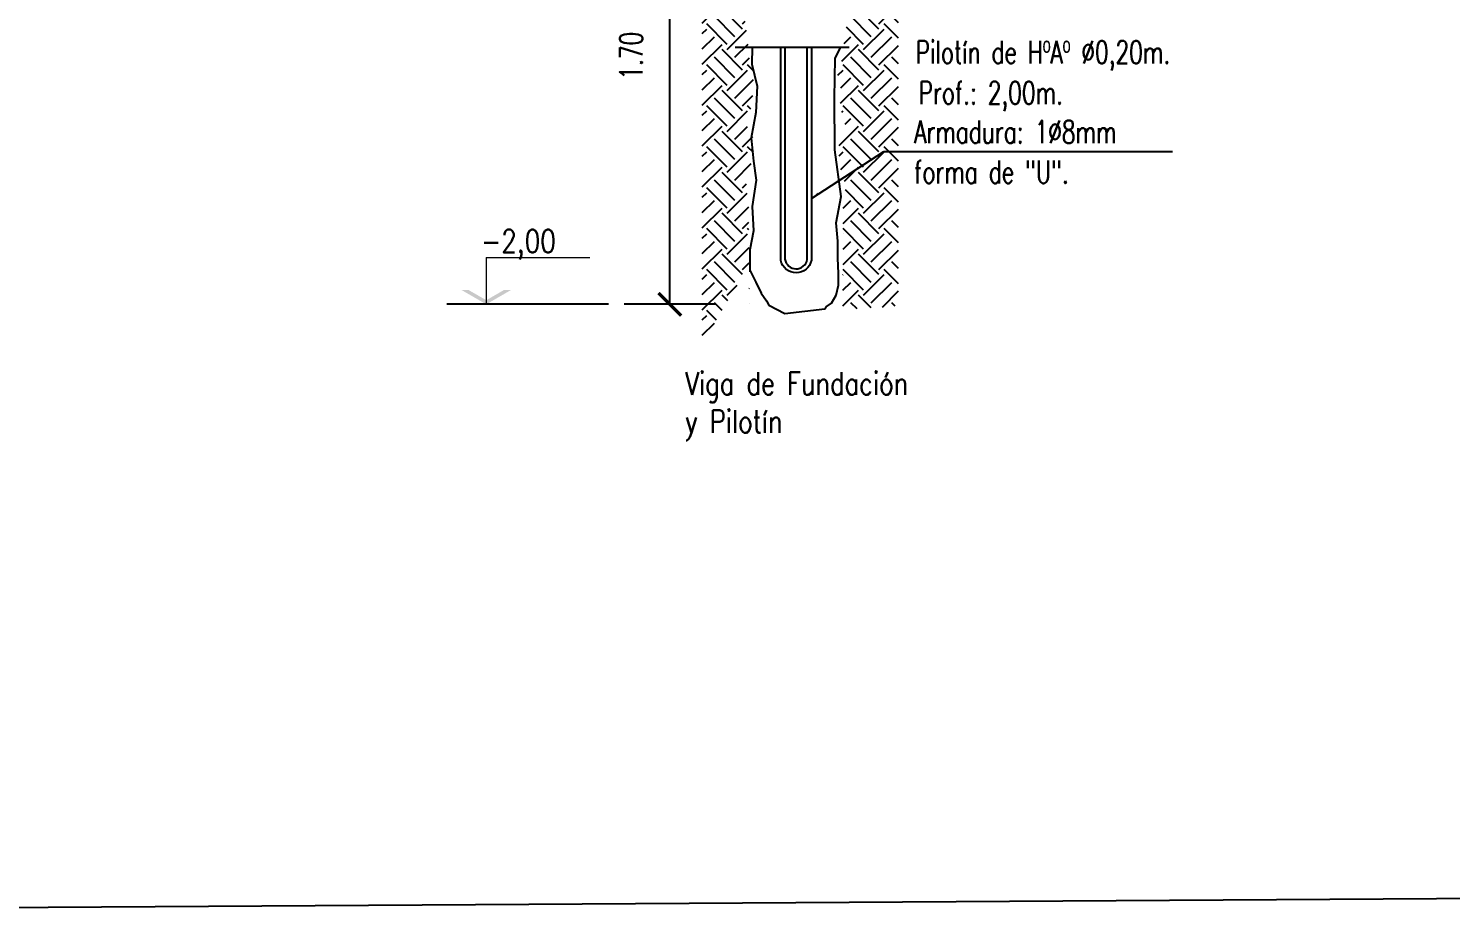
# Model space of a CAD drawing. Header units: millimetres. Extents: x 167 to 347, y -139 to 78.
# Drawn here: x 262.881 to 266, y -75.508 to -73.56 of the extents above; entities that cross this region are included whole.
import ezdxf
from ezdxf.enums import TextEntityAlignment as Align

# ---------------------------------------------------------------- set-up
doc = ezdxf.new("R2010")
doc.units = ezdxf.units.MM
doc.header["$LTSCALE"] = 0.1
doc.header["$MEASUREMENT"] = 0
doc.header["$PDMODE"] = 3
doc.header["$PDSIZE"] = 0.1
doc.linetypes.add('ACAD_ISO02W100', pattern=[15, 12, -3])
doc.layers.get('DEFPOINTS').update_dxf_attribs({"color": 1})
doc.layers.add('00-COTAS', color=1, linetype='Continuous', lineweight=9)
doc.layers.add('referencias', color=1, linetype='Continuous', lineweight=5)
for name, color, linetype in [('Armad long', 10, 'Continuous'), ('Cota', 1, 'Continuous'), ('COTAS-HECTOR', 2, 'Continuous'), ('FUNDACION', 4, 'Continuous'), ('LINEA-TIERRA', 6, 'Continuous'), ('LINEAS DE PROYECCIÓN', 60, 'Continuous'), ('TRAMAS', 8, 'Continuous')]:
    doc.layers.add(name, color=color, linetype=linetype)
doc.layers.add('VP', color=11, linetype='Continuous', plot=False)
doc.styles.add('1 en 100', font='romans.shx', dxfattribs={"height": 0.17})
doc.styles.add('ARIALB', font='simplex.shx', dxfattribs={"width": 0.784})
doc.styles.add('C-100', font='romans.shx', dxfattribs={"width": 0.7})
doc.styles.add('COTAS', font='ROMANS.shx', dxfattribs={"width": 0.7})
doc.styles.add('TX2', font='romans.shx', dxfattribs={"width": 0.7, "height": 0.2})
doc.dimstyles.new('1 en 20', dxfattribs={"dimtxt": 0.018, "dimasz": 0.018, "dimexe": 0, "dimexo": 0, "dimgap": 0.01, "dimtad": 1, "dimzin": 0, "dimdsep": 46, "dimtxsty": '1 en 100', "dimblk1": 'C-1', "dimblk2": 'C-1', "dimsah": 1, "dimcen": 0.1, "dimse1": 1, "dimse2": 1, "dimclrd": 1, "dimclrt": 256, "dimadec": 0, "dimazin": 0, "dimtfac": 1, "dimtix": 1, "dimtofl": 0, "dimtmove": 2, "dimatfit": 3, "dimfxl": 1, "dimtolj": 1, "dimtzin": 0, "dimlwd": -1, "dimarcsym": 0})
doc.dimstyles.new('PLA20', dxfattribs={"dimtxt": 0.2, "dimasz": 0.1, "dimexe": 0.1, "dimexo": 0, "dimgap": 0.06, "dimtad": 1, "dimlfac": 0.2, "dimzin": 1, "dimdsep": 46, "dimtxsty": 'TX2', "dimblk1": 'ARCHTICK', "dimblk2": 'ARCHTICK', "dimsah": 1, "dimcen": 0.1, "dimclrd": 2, "dimclre": 1, "dimclrt": 3, "dimadec": 0, "dimazin": 0, "dimtfac": 1, "dimtix": 1, "dimtmove": 2, "dimatfit": 3, "dimldrblk": 'ARCHTICK', "dimfxl": 1, "dimtolj": 1, "dimtzin": 1, "dimarcsym": 0})

# ---------------------------------------------------------------- blocks, each defined once
blk = doc.blocks.new('_ARCHTICK')
at = {"color": 0, "linetype": 'ByBlock', "const_width": 0.15}
blk.add_lwpolyline([(-0.5, -0.5), (0.5, 0.5)], dxfattribs=at)
blk = doc.blocks.new('*D235')
at = {"layer": 'COTAS-HECTOR', "color": 1, "lineweight": -2, "transparency": 16777216}
for p, q in [((264.2376, -73.0739), (264.3874, -73.0739)), ((264.3878, -74.1648), (264.1874, -74.1648))]:
    blk.add_line(p, q, dxfattribs=at)
at = {"layer": 'COTAS-HECTOR', "color": 2, "lineweight": -2, "transparency": 16777216}
blk.add_line((264.2874, -74.1648), (264.2874, -73.0739), dxfattribs=at)
at = {"layer": 'DEFPOINTS', "color": 0, "transparency": 16777216}
for p in [(264.2376, -73.0739), (264.2874, -73.0739), (264.3878, -74.1648)]:
    blk.add_point(p, dxfattribs=at)
at = {"layer": 'COTAS-HECTOR', "color": 2, "lineweight": -2, "transparency": 16777216, "xscale": 0.05, "yscale": 0.05, "zscale": 0.05}
for p, rotation in [((264.2874, -73.0739), 90), ((264.2874, -74.1648), 270)]:
    blk.add_blockref('_ARCHTICK', p, dxfattribs=dict(at, rotation=rotation))
at = {"layer": 'COTAS-HECTOR', "color": 3, "transparency": 16777216, "insert": (264.2024, -73.6194), "char_height": 0.05, "attachment_point": 5, "rotation": 90, "style": 'C-100'}
blk.add_mtext('\\A1;1.70', dxfattribs=at)
blk = doc.blocks.new('C-1')
for p, q in [((-1, 0), (0, 0)), ((0, -0.5), (0, 0.5))]:
    blk.add_line(p, q)
at = {"const_width": 0.05}
for points in [[(-0.5, 0), (0, 0)], [(-0.18, -0.18), (0.18, 0.18)]]:
    blk.add_lwpolyline(points, dxfattribs=at)
blk = doc.blocks.new('niv')
at = {"linetype": 'ByBlock'}
blk.add_line((0, 0.3254), (0, 0), dxfattribs=at)
blk.add_line((0, 0.3254), (0.7204, 0.3254))
for points in [[(-0.1724, 0.0996), (-0.1232, 0.0996), (0, 0), (0, 0.0284)], [(0.1724, 0.0996), (0.1232, 0.0996), (0, 0), (0, 0.0284)]]:
    blk.add_solid(points)
at = {"style": 'COTAS', "width": 0.8}
blk.add_attdef('NIVEL', text='', height=0.1478, dxfattribs=at).set_placement((0.7126, 0.3816), align=Align.RIGHT)

msp = doc.modelspace()

# ---------------------------------------------------------------- hatches: boundary and pattern name
at = {"layer": 'TRAMAS', "linetype": 'ACAD_ISO02W100'}
h = msp.add_hatch(dxfattribs=at)
h.set_pattern_fill('EARTH', color=256, scale=0.01, angle=45)
h.set_pattern_definition([(45, (-1287.70068, -1595.88279), (7e-18, 0.0898025612), [0.0635, -0.0635]), (45, (-1287.717516, -1595.86595), (7e-18, 0.0898025612), [0.0635, -0.0635]), (45, (-1287.734354, -1595.84911), (7e-18, 0.0898025612), [0.0635, -0.0635]), (135, (-1287.734354, -1595.837886), (-0.0898025612, 7e-18), [0.0635, -0.0635]), (135, (-1287.717516, -1595.82105), (-0.0898025612, 7e-18), [0.0635, -0.0635]), (135, (-1287.70068, -1595.80421), (-0.0898025612, 7e-18), [0.0635, -0.0635])])
h.paths.add_polyline_path([(264.3658, -72.8273), (264.4084, -72.8007), (264.4084, -72.7977)], flags=16)
h.paths.add_polyline_path([(264.217, -72.8671), (264.3644, -72.8671), (264.3644, -72.867), (264.2084, -72.867)], flags=16)
h.paths.add_polyline_path([(264.4485, -73.6903), (264.4485, -73.6009)], flags=16)
h.paths.add_polyline_path([(264.4627, -72.9739), (264.4625, -72.9742), (264.4627, -72.9739)], flags=17)
h.paths.add_polyline_path([(264.4647, -73.0239), (264.4494, -73.0239), (264.4494, -72.7739), (264.1713, -72.7739), (264.2181, -72.8147), (264.1987, -72.8114), (264.1987, -72.8685), (264.3587, -72.8685), (264.3587, -74.2522), (264.4619, -74.0774), (264.4619, -74.1648), (264.4608, -73.9549), (264.4608, -73.9503), (264.4562, -73.9148), (264.4556, -73.8986), (264.4672, -73.8835), (264.4661, -73.8631), (264.4661, -73.8486), (264.4713, -73.8364), (264.4701, -73.8237), (264.469, -73.7917), (264.4643, -73.7832), (264.4574, -73.774), (264.4556, -73.7658), (264.4649, -73.7403), (264.4672, -73.7188), (264.4696, -73.7072), (264.4696, -73.6996), (264.4672, -73.695), (264.4655, -73.6851), (264.473, -73.6665), (264.4725, -73.6595), (264.4637, -73.6305), (264.4613, -73.6195), (264.4632, -73.6125), (264.4591, -73.5968), (264.458, -73.5771), (264.454, -73.5562), (264.4536, -73.5504), (264.4524, -73.537), (264.4542, -73.5146), (264.4538, -73.506), (264.457, -73.4953), (264.4597, -73.4849), (264.4613, -73.4758), (264.4626, -73.4735), (264.4701, -73.4597), (264.4706, -73.4549), (264.4699, -73.4509), (264.4676, -73.4441), (264.4676, -73.4382), (264.4665, -73.4221), (264.4674, -73.4149), (264.4621, -73.4085), (264.4641, -73.3962), (264.4663, -73.3894), (264.4656, -73.3865), (264.4645, -73.3844), (264.4623, -73.3742), (264.4636, -73.3675), (264.4643, -73.3646), (264.4654, -73.3582), (264.4669, -73.3513), (264.4621, -73.347), (264.4629, -73.3454), (264.4654, -73.3388), (264.4648, -73.3285), (264.4621, -73.3161), (264.4629, -73.3125), (264.466, -73.3037), (264.465, -73.2992), (264.4615, -73.2905), (264.464, -73.2839), (264.4643, -73.2758), (264.4654, -73.2717), (264.4672, -73.2652), (264.4678, -73.2623), (264.4698, -73.2494), (264.4666, -73.2359), (264.4652, -73.2256), (264.4622, -73.2203), (264.461, -73.2183), (264.4602, -73.2171), (264.4602, -73.2118), (264.4578, -73.2025), (264.4602, -73.1978), (264.4652, -73.181), (264.4638, -73.1672), (264.4672, -73.1588), (264.4669, -73.1523), (264.466, -73.1479), (264.4625, -73.142), (264.4593, -73.1388), (264.4599, -73.1268), (264.4602, -73.1138), (264.4607, -73.1086), (264.4592, -73.0944), (264.4597, -73.0869), (264.4621, -73.0746), (264.4668, -73.0693), (264.4692, -73.057), (264.4682, -73.0485), (264.4682, -73.0334), (264.4668, -73.0282)])
h = msp.add_hatch(dxfattribs=at)
h.set_pattern_fill('EARTH', color=256, scale=0.01, angle=45)
h.set_pattern_definition([(45, (-1287.67068, -1595.88279), (7e-18, 0.0898025612), [0.0635, -0.0635]), (45, (-1287.687516, -1595.86595), (7e-18, 0.0898025612), [0.0635, -0.0635]), (45, (-1287.704354, -1595.84911), (7e-18, 0.0898025612), [0.0635, -0.0635]), (135, (-1287.704354, -1595.837886), (-0.0898025612, 7e-18), [0.0635, -0.0635]), (135, (-1287.687516, -1595.82105), (-0.0898025612, 7e-18), [0.0635, -0.0635]), (135, (-1287.67068, -1595.80421), (-0.0898025612, 7e-18), [0.0635, -0.0635])])
h.paths.add_polyline_path([(264.7712, -73.499), (264.7741, -73.499), (264.7741, -73.3723), (264.7712, -73.3723)], flags=16)
h.paths.add_polyline_path([(264.6794, -72.7739), (264.6794, -73.0239), (264.6641, -73.0239), (264.662, -73.0282), (264.6606, -73.0334), (264.6606, -73.0485), (264.6596, -73.057), (264.662, -73.0693), (264.6667, -73.0746), (264.6691, -73.0869), (264.6696, -73.0944), (264.6681, -73.1086), (264.6686, -73.1138), (264.6689, -73.1268), (264.6695, -73.1388), (264.6651, -73.1432), (264.6645, -73.145), (264.6628, -73.1479), (264.6619, -73.1523), (264.6616, -73.1588), (264.6645, -73.1661), (264.6645, -73.1717), (264.6636, -73.181), (264.6686, -73.1978), (264.671, -73.2025), (264.6686, -73.2118), (264.6686, -73.2171), (264.6677, -73.2183), (264.6666, -73.2203), (264.6636, -73.2256), (264.6622, -73.2359), (264.6589, -73.2494), (264.661, -73.2623), (264.6616, -73.2652), (264.6633, -73.2717), (264.6645, -73.2758), (264.6648, -73.2839), (264.6665, -73.2883), (264.6657, -73.2943), (264.6637, -73.2992), (264.6628, -73.3037), (264.6669, -73.3151), (264.6639, -73.3288), (264.6637, -73.3326), (264.6634, -73.3388), (264.6659, -73.3454), (264.6666, -73.347), (264.6619, -73.3513), (264.6634, -73.3582), (264.6645, -73.3646), (264.6652, -73.3675), (264.6665, -73.3742), (264.6643, -73.3844), (264.6632, -73.3865), (264.6625, -73.3894), (264.6661, -73.4005), (264.6653, -73.4), (264.6666, -73.4085), (264.6614, -73.4149), (264.6623, -73.4221), (264.6612, -73.4382), (264.6612, -73.4434), (264.6587, -73.4519), (264.6582, -73.4549), (264.6587, -73.4597), (264.6662, -73.4735), (264.6675, -73.4758), (264.6691, -73.4849), (264.6718, -73.4953), (264.675, -73.506), (264.6746, -73.5146), (264.6764, -73.537), (264.6752, -73.5504), (264.6748, -73.5562), (264.6708, -73.5771), (264.6697, -73.5968), (264.6656, -73.6125), (264.6675, -73.6195), (264.6651, -73.6305), (264.6563, -73.6595), (264.6557, -73.6665), (264.6633, -73.6851), (264.6616, -73.695), (264.6592, -73.6996), (264.6592, -73.7072), (264.6616, -73.7188), (264.6639, -73.7403), (264.6732, -73.7658), (264.6714, -73.774), (264.6645, -73.7832), (264.6598, -73.7917), (264.6586, -73.8237), (264.6575, -73.8364), (264.6627, -73.8486), (264.6627, -73.8631), (264.6616, -73.8835), (264.6732, -73.8986), (264.6726, -73.9148), (264.6679, -73.9503), (264.6679, -73.9549), (264.6669, -74.1774), (264.6669, -74.1774), (264.789, -74.1681), (264.789, -72.8638), (264.8796, -72.8638), (264.8712, -72.7739)])

# ---------------------------------------------------------------- linework, layer by layer
msp.add_lwpolyline([(259.761, -71.522), (272.997, -71.4395), (272.997, -75.4256), (259.761, -75.5081)], close=True)
at = {"layer": 'Armad long'}
msp.add_lwpolyline([(264.5979, -73.6004), (264.5979, -74.0683, -0.816149), (264.5309, -74.0687), (264.5309, -73.6004), (264.5399, -73.6004), (264.5399, -74.066, 0.838009), (264.5889, -74.0668), (264.5889, -73.6004)], format="xyb", dxfattribs=at)
at = {"layer": 'Cota', "ltscale": 0.2}
msp.add_line((264.431, -73.6004), (264.681, -73.6004), dxfattribs=at)
at = {"layer": 'FUNDACION', "color": 1}
msp.add_line((264.1531, -74.1648), (263.7981, -74.1648), dxfattribs=at)
at = {"layer": 'LINEA-TIERRA'}
msp.add_lwpolyline([(264.4684, -73.6004), (264.4671, -73.6377), (264.4791, -73.6864), (264.4764, -73.7438), (264.4658, -73.7992), (264.4711, -73.8505), (264.4768, -73.8925), (264.4684, -73.9504), (264.4711, -74.0035), (264.4629, -74.0455), (264.4629, -74.0898), (264.4759, -74.1161), (264.4876, -74.1407), (264.4993, -74.157), (264.5049, -74.1667), (264.5398, -74.1848), (264.6272, -74.1745), (264.6307, -74.1704), (264.6424, -74.162), (264.652, -74.145), (264.6575, -74.1229), (264.6573, -74.0974), (264.6556, -74.0634), (264.6556, -74.026), (264.6522, -73.9858), (264.6634, -73.9284), (264.6491, -73.8259), (264.649, -73.7124), (264.6503, -73.6248), (264.6629, -73.6004)], dxfattribs=at)
at = {"layer": 'VP'}
msp.add_line((264.4684, -73.6004), (264.6629, -73.6004), dxfattribs=at)

# ---------------------------------------------------------------- block references
at = {"layer": '00-COTAS'}
ref = msp.add_blockref('niv', (263.8848, -74.1648), dxfattribs=dict(at, xscale=0.3150000000000546, yscale=0.3150000000000546, zscale=0.3150000000000546))
ref.add_attrib('NIVEL', '-2,00', dxfattribs={"color": 2, "height": 0.05, "style": 'COTAS', "width": 0.8}).set_placement((264.0376, -74.051), align=Align.RIGHT)

# ---------------------------------------------------------------- texts
at = {"layer": 'referencias', "style": 'ARIALB', "width": 0.7}
for s, p in [('Pilotín de HºAº %%C0,20m.', (264.8267, -73.6367)), ('Prof.: 2,00m.', (264.8333, -73.7257)), ('Armadura: 1%%C8mm', (264.8235, -73.8114)), ('forma de "U".', (264.8235, -73.8995))]:
    msp.add_text(s, height=0.05, dxfattribs=at).set_placement(p)
at = {"layer": 'referencias', "insert": (264.3214, -74.3134), "char_height": 0.05, "width": 1.17919, "attachment_point": 1, "style": 'ARIALB'}
msp.add_mtext('Viga de Fundación \\Py Pilotín', dxfattribs=at)

# ---------------------------------------------------------------- dimensions: what is measured, and where the dimension line sits
at = {"layer": 'COTAS-HECTOR'}
dim = msp.add_linear_dim(base=(264.2874, -73.0739), p1=(264.3878, -74.1648), p2=(264.2376, -73.0739), angle=90, text='1.70', dimstyle='PLA20', override={"dimscale": 1, "dimtxt": 0.05, "dimasz": 0.05, "dimlfac": 1, "dimtxsty": 'C-100'}, dxfattribs=at)
dim.commit()
dim.dimension.update_dxf_attribs({"geometry": '*D235', "text_midpoint": (264.2024, -73.6194)})

# ---------------------------------------------------------------- leaders
at = {"layer": 'LINEAS DE PROYECCIÓN'}
msp.add_leader([(264.5979, -73.9323), (264.7567, -73.8298), (265.3897, -73.8298)], dimstyle='1 en 20', override={"dimgap": 0.01, "dimtad": 0, "dimclrd": 2}, dxfattribs=at)

doc.saveas('drawing.dxf')
